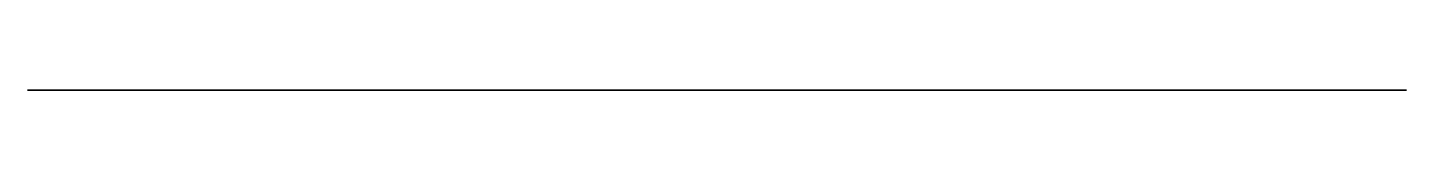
# Model space of a CAD drawing. Header units: millimetres. Extents: x 10507 to 11707, y 0 to 0.
import ezdxf

# ---------------------------------------------------------------- set-up
doc = ezdxf.new("R2010")
doc.units = ezdxf.units.MM
doc.header["$MEASUREMENT"] = 0

msp = doc.modelspace()

# ---------------------------------------------------------------- linework, layer by layer
at = {"extrusion": (0, -1, 0)}
for p, q in [((10607, 0, 440.3), (11207, 0, 440.3)), ((10607, 0, 155.4), (11205.5, 0, 155.4)), ((11205.5, 0, 175.4), (10607, 0, 175.4)), ((10607, 0, 175.4), (10607, 0, 155.4)), ((11205.5, 0, 155.4), (11205.5, 0, 175.4))]:
    msp.add_line(p, q, dxfattribs=at)
for points in [[(11707, 670.3), (11707, 710.3), (10507, 710.3), (10507, 670.3)], [(10853, 565.9), (10953, 565.9), (10953, 555.9), (10853, 555.9)], [(11267.7, 412.1), (11267.7, 312.1), (11257.7, 312.1), (11257.7, 412.1)], [(11378.3, 631.7), (11478.3, 631.7), (11478.3, 621.7), (11378.3, 621.7)]]:
    msp.add_lwpolyline(points, close=True, dxfattribs=at)
for points in [[(10557, 670.3), (10557, 110.3), (10607, 110.3), (10607, 670.3)], [(10607, 460.3), (11207, 460.3)], [(11227, 670.3), (11227, 110.3), (11207, 110.3), (11207, 710.3)], [(11227, 170.3), (11607, 170.3)], [(11607, 510.3), (11227, 510.3)], [(11657, 670.3), (11657, 110.3), (11607, 110.3), (11607, 670.3)]]:
    msp.add_lwpolyline(points, dxfattribs=at)

doc.saveas('drawing.dxf')
